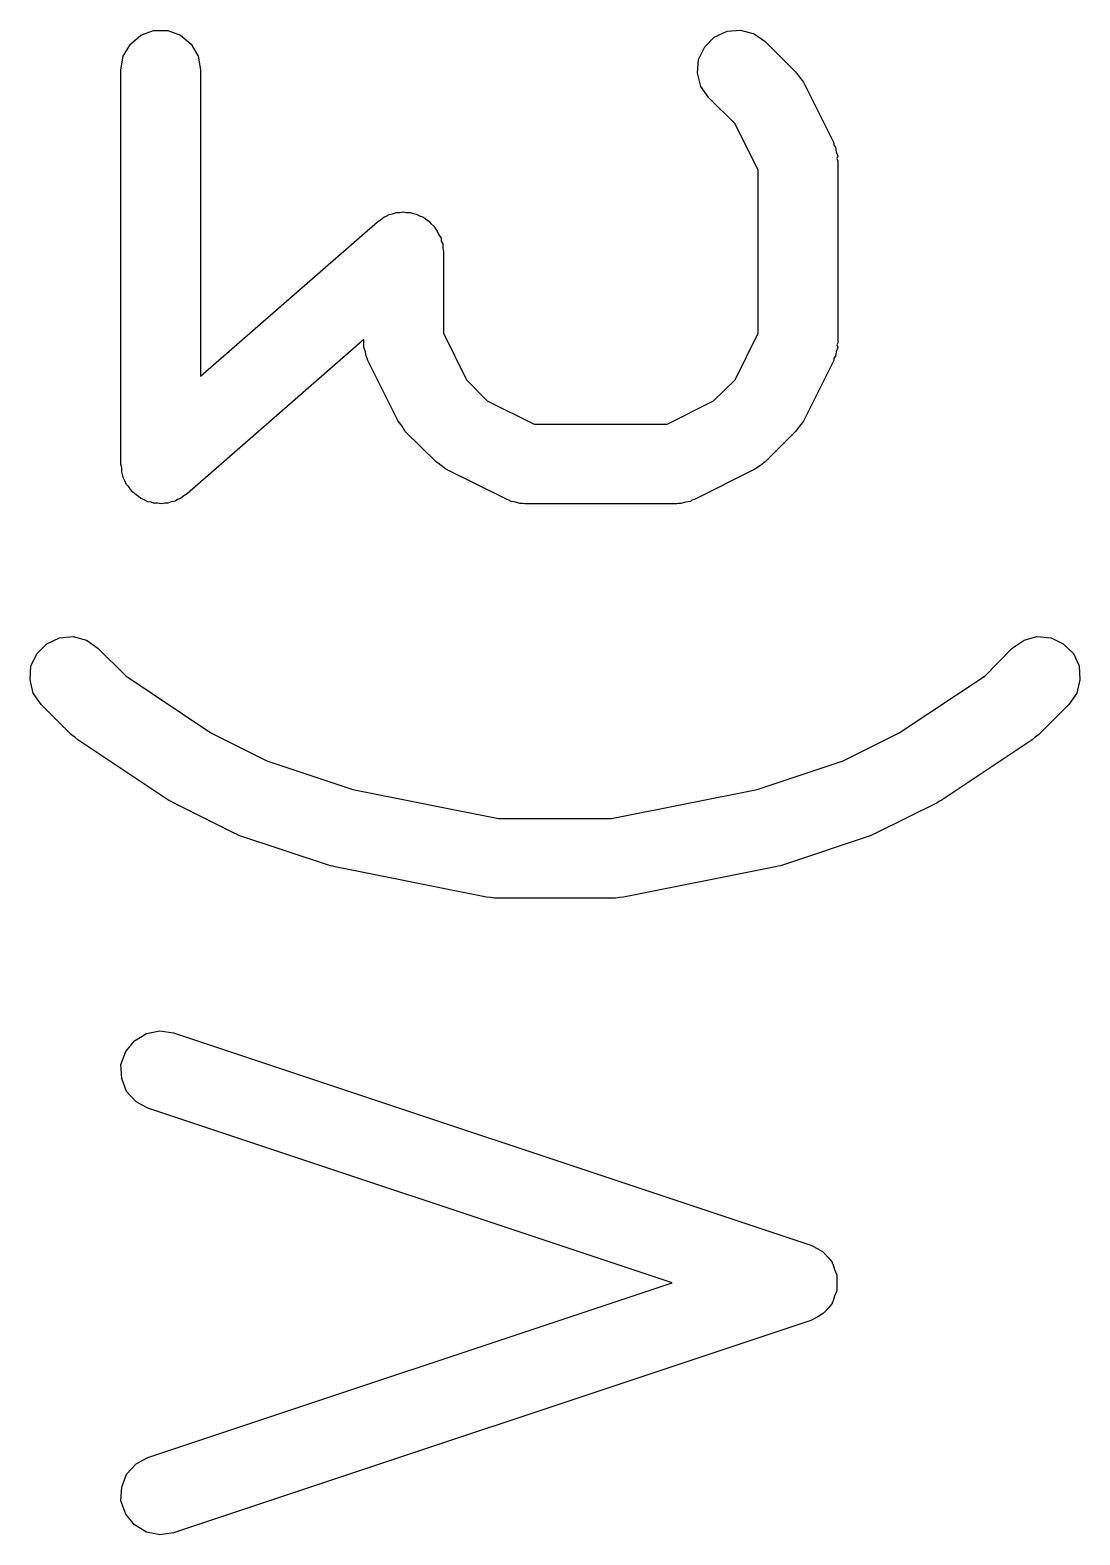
# Model space of a CAD drawing. Extents: x 91.3 to 189.8, y -113.5 to -60.4.
# Drawn here: x 166.538 to 167.856, y -81.716 to -79.825 of the extents above; entities that cross this region are included whole.
import ezdxf

# ---------------------------------------------------------------- set-up
doc = ezdxf.new("R2010")
doc.units = 0
doc.header["$MEASUREMENT"] = 0
doc.layers.add('BLACK', color=7, linetype='CONTINUOUS')

msp = doc.modelspace()

# ---------------------------------------------------------------- linework, layer by layer
at = {"layer": 'Black'}
for p, q in [((166.677, -79.8319), (166.693, -79.826)), ((166.693, -79.826), (166.711, -79.826)), ((166.711, -79.826), (166.727, -79.8319)), ((167.397, -79.8343), (167.413, -79.8269)), ((167.413, -79.8269), (167.43, -79.8254)), ((167.43, -79.8254), (167.447, -79.8299)), ((166.655, -79.8581), (166.664, -79.8431)), ((166.664, -79.8431), (166.677, -79.8319)), ((166.727, -79.8319), (166.74, -79.8431)), ((166.74, -79.8431), (166.749, -79.8581)), ((167.385, -79.8466), (167.397, -79.8343)), ((167.447, -79.8299), (167.461, -79.8399)), ((167.461, -79.8399), (167.499, -79.878)), ((166.652, -79.8752), (166.655, -79.8581)), ((166.749, -79.8581), (166.752, -79.8752)), ((167.376, -79.8796), (167.377, -79.8623)), ((167.377, -79.8623), (167.385, -79.8466)), ((166.652, -80.3705), (166.652, -79.8752)), ((166.752, -79.8752), (166.752, -80.2603)), ((167.38, -79.8964), (167.376, -79.8796)), ((167.499, -79.878), (167.504, -79.8845)), ((167.39, -79.9106), (167.38, -79.8964)), ((167.504, -79.8845), (167.509, -79.891)), ((167.509, -79.891), (167.547, -79.9672)), ((167.423, -79.943), (167.39, -79.9106)), ((167.452, -80.0013), (167.423, -79.943)), ((167.547, -79.9672), (167.547, -79.9699)), ((167.547, -79.9699), (167.549, -79.9724)), ((167.549, -79.9724), (167.55, -79.9782)), ((167.55, -79.9782), (167.552, -79.9838)), ((167.552, -79.9838), (167.551, -79.9867)), ((167.551, -79.9867), (167.552, -79.9895)), ((167.552, -79.9895), (167.552, -80.2181)), ((167.452, -80.2063), (167.452, -80.0013)), ((167.002, -80.0546), (167.006, -80.0538)), ((167.006, -80.0538), (167.01, -80.0546)), ((166.752, -80.2603), (166.974, -80.0662)), ((166.974, -80.0662), (166.978, -80.0636)), ((166.978, -80.0636), (166.982, -80.0605)), ((166.982, -80.0605), (166.985, -80.0592)), ((166.985, -80.0592), (166.989, -80.0572)), ((166.989, -80.0572), (166.993, -80.0562)), ((166.993, -80.0562), (166.998, -80.0546)), ((166.998, -80.0546), (167.002, -80.0546)), ((167.01, -80.0546), (167.015, -80.0546)), ((167.015, -80.0546), (167.019, -80.0559)), ((167.019, -80.0559), (167.023, -80.0565)), ((167.023, -80.0565), (167.027, -80.0588)), ((167.027, -80.0588), (167.032, -80.0605)), ((167.032, -80.0605), (167.035, -80.063)), ((167.035, -80.063), (167.038, -80.0649)), ((167.038, -80.0649), (167.041, -80.0685)), ((167.041, -80.0685), (167.045, -80.0717)), ((167.045, -80.0717), (167.047, -80.075)), ((167.047, -80.075), (167.049, -80.0779)), ((167.049, -80.0779), (167.051, -80.0825)), ((167.051, -80.0825), (167.054, -80.0867)), ((167.054, -80.0867), (167.054, -80.0905)), ((167.054, -80.0905), (167.056, -80.0941)), ((167.056, -80.0941), (167.056, -80.099)), ((167.056, -80.099), (167.057, -80.1038)), ((167.057, -80.1038), (167.057, -80.2063)), ((166.957, -80.214), (166.735, -80.4081)), ((166.957, -80.2181), (166.957, -80.214)), ((166.957, -80.2209), (166.957, -80.2181)), ((166.957, -80.2238), (166.957, -80.2209)), ((166.959, -80.2294), (166.957, -80.2238)), ((167.057, -80.2063), (167.086, -80.2647)), ((167.423, -80.2647), (167.452, -80.2063)), ((167.552, -80.2238), (167.55, -80.2294)), ((167.552, -80.2181), (167.551, -80.2209)), ((167.551, -80.2209), (167.552, -80.2238)), ((166.96, -80.2352), (166.959, -80.2294)), ((166.961, -80.2377), (166.96, -80.2352)), ((166.962, -80.2405), (166.961, -80.2377)), ((167, -80.3166), (166.962, -80.2405)), ((167.547, -80.2405), (167.509, -80.3166)), ((167.549, -80.2352), (167.547, -80.2377)), ((167.547, -80.2377), (167.547, -80.2405)), ((167.55, -80.2294), (167.549, -80.2352)), ((167.086, -80.2647), (167.112, -80.2913)), ((167.396, -80.2913), (167.423, -80.2647)), ((167.112, -80.2913), (167.171, -80.3205)), ((167.338, -80.3205), (167.396, -80.2913)), ((167.005, -80.3231), (167, -80.3166)), ((167.509, -80.3166), (167.504, -80.3231)), ((167.009, -80.3296), (167.005, -80.3231)), ((167.048, -80.3677), (167.009, -80.3296)), ((167.171, -80.3205), (167.338, -80.3205)), ((167.499, -80.3296), (167.461, -80.3677)), ((167.504, -80.3231), (167.499, -80.3296)), ((166.653, -80.3753), (166.652, -80.3705)), ((166.653, -80.3802), (166.653, -80.3753)), ((167.054, -80.3723), (167.048, -80.3677)), ((167.06, -80.3771), (167.054, -80.3723)), ((167.455, -80.3723), (167.448, -80.3771)), ((167.461, -80.3677), (167.455, -80.3723)), ((166.654, -80.3838), (166.653, -80.3802)), ((166.655, -80.3876), (166.654, -80.3838)), ((166.657, -80.3918), (166.655, -80.3876)), ((166.659, -80.3964), (166.657, -80.3918)), ((167.137, -80.4152), (167.06, -80.3771)), ((167.448, -80.3771), (167.372, -80.4152)), ((166.662, -80.3993), (166.659, -80.3964)), ((166.664, -80.4026), (166.662, -80.3993)), ((166.667, -80.4058), (166.664, -80.4026)), ((166.671, -80.4094), (166.667, -80.4058)), ((166.674, -80.4113), (166.671, -80.4094)), ((166.677, -80.4138), (166.674, -80.4113)), ((166.731, -80.4106), (166.727, -80.4138)), ((166.735, -80.4081), (166.731, -80.4106)), ((166.681, -80.4155), (166.677, -80.4138)), ((166.686, -80.4178), (166.681, -80.4155)), ((166.69, -80.4184), (166.686, -80.4178)), ((166.693, -80.4197), (166.69, -80.4184)), ((166.698, -80.4197), (166.693, -80.4197)), ((166.703, -80.4205), (166.698, -80.4197)), ((166.707, -80.4197), (166.703, -80.4205)), ((166.711, -80.4197), (166.707, -80.4197)), ((166.715, -80.418), (166.711, -80.4197)), ((166.72, -80.4171), (166.715, -80.418)), ((166.723, -80.4151), (166.72, -80.4171)), ((166.727, -80.4138), (166.723, -80.4151)), ((167.139, -80.416), (167.137, -80.4152)), ((167.142, -80.4175), (167.139, -80.416)), ((167.148, -80.4185), (167.142, -80.4175)), ((167.153, -80.4202), (167.148, -80.4185)), ((167.156, -80.42), (167.153, -80.4202)), ((167.159, -80.4205), (167.156, -80.42)), ((167.35, -80.4205), (167.159, -80.4205)), ((167.352, -80.42), (167.35, -80.4205)), ((167.355, -80.4201), (167.352, -80.42)), ((167.361, -80.4185), (167.355, -80.4201)), ((167.367, -80.4175), (167.361, -80.4185)), ((167.369, -80.416), (167.367, -80.4175)), ((167.372, -80.4152), (167.369, -80.416)), ((166.547, -80.6085), (166.559, -80.5962)), ((166.559, -80.5962), (166.575, -80.5888)), ((166.575, -80.5888), (166.592, -80.5873)), ((166.592, -80.5873), (166.609, -80.5918)), ((166.609, -80.5918), (166.623, -80.6018)), ((166.623, -80.6018), (166.658, -80.6364)), ((167.737, -80.6364), (167.771, -80.6018)), ((167.771, -80.6018), (167.786, -80.5918)), ((167.786, -80.5918), (167.802, -80.5873)), ((167.802, -80.5873), (167.82, -80.5888)), ((167.82, -80.5888), (167.835, -80.5962)), ((167.835, -80.5962), (167.848, -80.6085)), ((166.539, -80.6242), (166.547, -80.6085)), ((167.848, -80.6085), (167.855, -80.6242)), ((166.538, -80.6415), (166.539, -80.6242)), ((166.658, -80.6364), (166.765, -80.7081)), ((167.629, -80.7081), (167.737, -80.6364)), ((167.855, -80.6242), (167.856, -80.6415)), ((166.542, -80.6583), (166.538, -80.6415)), ((166.552, -80.6725), (166.542, -80.6583)), ((167.852, -80.6583), (167.842, -80.6725)), ((167.856, -80.6415), (167.852, -80.6583)), ((166.59, -80.7106), (166.552, -80.6725)), ((167.842, -80.6725), (167.804, -80.7106)), ((166.594, -80.7134), (166.59, -80.7106)), ((166.598, -80.7168), (166.594, -80.7134)), ((166.765, -80.7081), (166.835, -80.7432)), ((167.559, -80.7432), (167.629, -80.7081)), ((167.8, -80.7134), (167.796, -80.7168)), ((167.804, -80.7106), (167.8, -80.7134)), ((166.712, -80.793), (166.598, -80.7168)), ((167.796, -80.7168), (167.682, -80.793)), ((166.835, -80.7432), (166.943, -80.7792)), ((167.451, -80.7792), (167.559, -80.7432)), ((166.943, -80.7792), (167.126, -80.8157)), ((167.268, -80.8157), (167.451, -80.7792)), ((166.715, -80.7943), (166.712, -80.793)), ((166.718, -80.7962), (166.715, -80.7943)), ((166.794, -80.8342), (166.718, -80.7962)), ((167.677, -80.7962), (167.6, -80.8342)), ((167.679, -80.7943), (167.677, -80.7962)), ((167.682, -80.793), (167.679, -80.7943)), ((167.126, -80.8157), (167.268, -80.8157)), ((166.797, -80.8353), (166.794, -80.8342)), ((166.8, -80.837), (166.797, -80.8353)), ((166.915, -80.8751), (166.8, -80.837)), ((167.594, -80.837), (167.48, -80.8751)), ((167.597, -80.8353), (167.594, -80.837)), ((167.6, -80.8342), (167.597, -80.8353)), ((166.918, -80.8755), (166.915, -80.8751)), ((166.921, -80.8766), (166.918, -80.8755)), ((167.111, -80.9147), (166.921, -80.8766)), ((167.474, -80.8766), (167.283, -80.9147)), ((167.477, -80.8755), (167.474, -80.8766)), ((167.48, -80.8751), (167.477, -80.8755)), ((167.116, -80.9149), (167.111, -80.9147)), ((167.121, -80.9157), (167.116, -80.9149)), ((167.273, -80.9157), (167.121, -80.9157)), ((167.278, -80.9149), (167.273, -80.9157)), ((167.283, -80.9147), (167.278, -80.9149)), ((166.669, -81.095), (166.684, -81.0859)), ((166.684, -81.0859), (166.701, -81.0824)), ((166.701, -81.0824), (166.718, -81.0849)), ((166.718, -81.0849), (167.518, -81.3516)), ((166.652, -81.125), (166.658, -81.1086)), ((166.658, -81.1086), (166.669, -81.095)), ((166.653, -81.1424), (166.652, -81.125)), ((166.659, -81.1586), (166.653, -81.1424)), ((166.671, -81.1715), (166.659, -81.1586)), ((166.686, -81.1798), (166.671, -81.1715)), ((167.344, -81.399), (166.686, -81.1798)), ((167.518, -81.3516), (167.519, -81.3523)), ((167.519, -81.3523), (167.52, -81.3525)), ((167.52, -81.3525), (167.527, -81.3564)), ((167.527, -81.3564), (167.533, -81.3599)), ((167.533, -81.3599), (167.534, -81.3609)), ((167.534, -81.3609), (167.535, -81.3616)), ((167.535, -81.3616), (167.54, -81.3674)), ((167.54, -81.3674), (167.545, -81.3729)), ((167.545, -81.3729), (167.545, -81.3742)), ((167.545, -81.3742), (167.546, -81.3752)), ((167.546, -81.3752), (167.548, -81.3822)), ((167.548, -81.3822), (167.551, -81.389)), ((167.551, -81.389), (167.551, -81.3904)), ((167.551, -81.3904), (167.551, -81.3917)), ((167.551, -81.3917), (167.551, -81.399)), ((166.686, -81.6183), (167.344, -81.399)), ((167.551, -81.4091), (167.548, -81.4159)), ((167.551, -81.399), (167.551, -81.4064)), ((167.551, -81.4064), (167.551, -81.4077)), ((167.551, -81.4077), (167.551, -81.4091)), ((167.54, -81.4307), (167.535, -81.4365)), ((167.545, -81.4252), (167.54, -81.4307)), ((167.546, -81.4229), (167.545, -81.4239)), ((167.545, -81.4239), (167.545, -81.4252)), ((167.548, -81.4159), (167.546, -81.4229)), ((167.518, -81.4465), (166.718, -81.7131)), ((167.519, -81.4458), (167.518, -81.4465)), ((167.52, -81.4455), (167.519, -81.4458)), ((167.527, -81.4417), (167.52, -81.4455)), ((167.533, -81.4382), (167.527, -81.4417)), ((167.534, -81.4372), (167.533, -81.4382)), ((167.535, -81.4365), (167.534, -81.4372)), ((166.671, -81.6265), (166.686, -81.6183)), ((166.653, -81.6557), (166.659, -81.6395)), ((166.659, -81.6395), (166.671, -81.6265)), ((166.652, -81.6731), (166.653, -81.6557)), ((166.658, -81.6895), (166.652, -81.6731)), ((166.669, -81.7031), (166.658, -81.6895)), ((166.684, -81.7122), (166.669, -81.7031)), ((166.701, -81.7157), (166.684, -81.7122)), ((166.718, -81.7131), (166.701, -81.7157))]:
    msp.add_line(p, q, dxfattribs=at)

doc.saveas('drawing.dxf')
